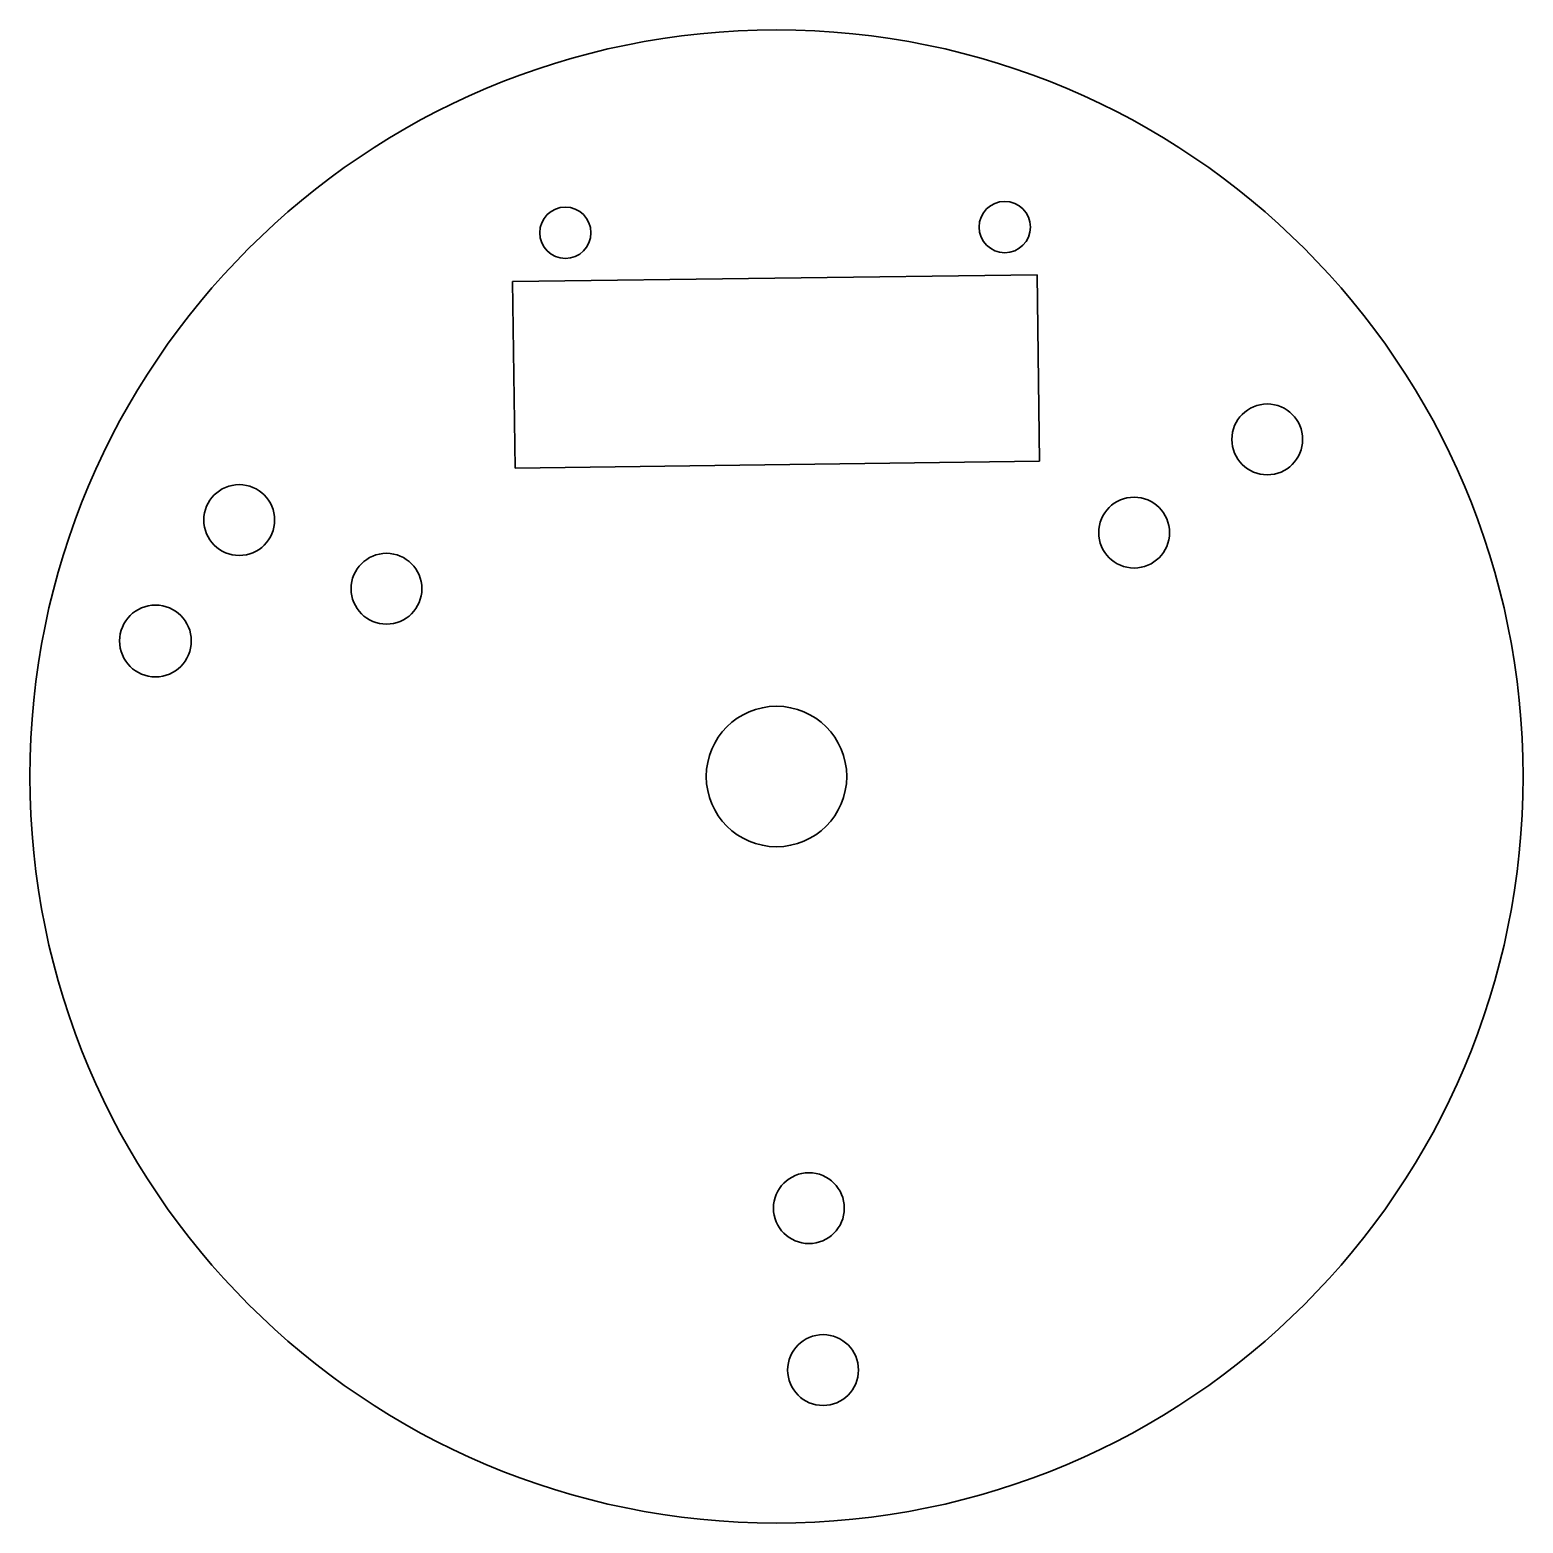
# Model space of a CAD drawing. Header units: millimetres. Extents: x -36.4 to 36.4, y -36.4 to 36.4.
import ezdxf

# ---------------------------------------------------------------- set-up
doc = ezdxf.new("R2010")
doc.units = ezdxf.units.MM
doc.layers.add('1', color=7, linetype='Continuous', true_color=0xffffff)

msp = doc.modelspace()

# ---------------------------------------------------------------- linework, layer by layer
at = {"layer": '1', "color": 252, "linetype": 'Continuous', "lineweight": 35}
for p, q in [((-12.866305, 24.132699), (12.704898, 24.464054)), ((-12.866305, 24.132699), (12.704898, 24.464054)), ((-12.748484, 15.040309), (-12.866305, 24.132699)), ((-12.748484, 15.040309), (-12.866305, 24.132699)), ((12.704898, 24.464054), (12.822718, 15.371664)), ((12.704898, 24.464054), (12.822718, 15.371664)), ((12.822718, 15.371664), (-12.748484, 15.040309)), ((12.822718, 15.371664), (-12.748484, 15.040309))]:
    msp.add_line(p, q, dxfattribs=at)
for centre, radius in [((0, 0), 36.41), ((0, 0), 36.41), ((-10.296972, 26.51619), 1.25), ((-10.296972, 26.51619), 1.25), ((11.131229, 26.79386), 1.25), ((11.131229, 26.79386), 1.25), ((23.931562, 16.438195), 1.7272), ((23.931562, 16.438195), 1.7272), ((-26.201675, 12.506243), 1.7272), ((-26.201675, 12.506243), 1.7272), ((17.439946, 11.892716), 1.7272), ((17.439946, 11.892716), 1.7272), ((-19.019367, 9.157078), 1.7272), ((-19.019367, 9.157078), 1.7272), ((-30.286212, 6.608143), 1.75), ((-30.286212, 6.608143), 1.75), ((0, 0), 3.425), ((0, 0), 3.425), ((1.579421, -21.049794), 1.7272), ((1.579421, -21.049794), 1.7272), ((2.270113, -28.944438), 1.7272), ((2.270113, -28.944438), 1.7272)]:
    msp.add_circle(centre, radius, dxfattribs=at)

doc.saveas('drawing.dxf')
